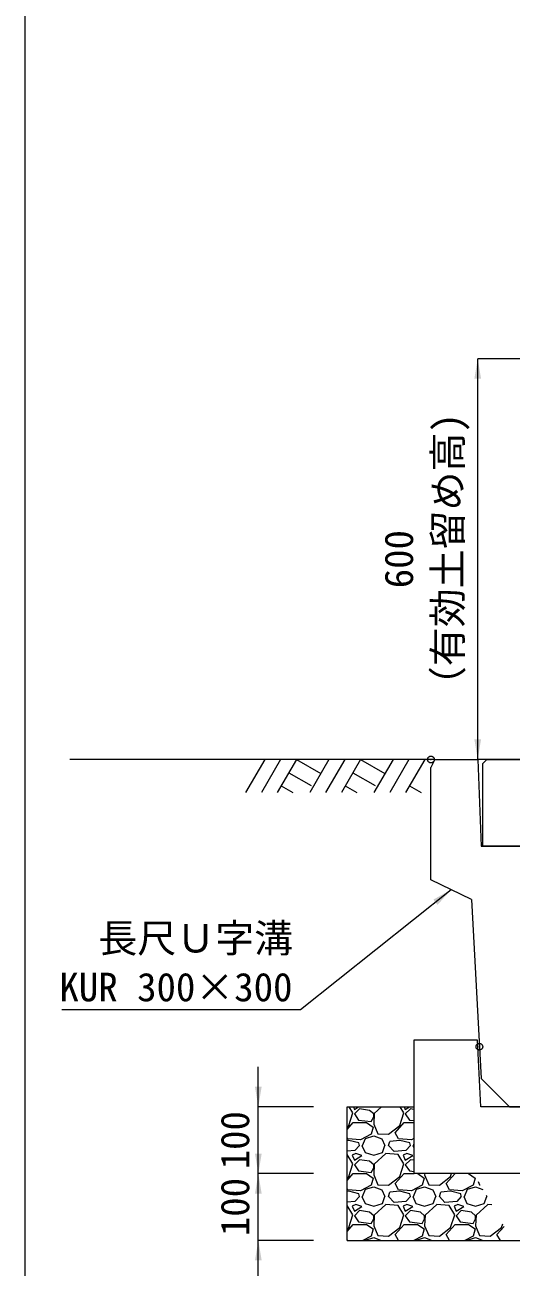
# Model space of a CAD drawing. Units: millimetres at full size, sheet at 1:20. Extents: x 201886 to 211886, y 860265 to 873235.
# Drawn here: x 201886 to 202614, y 861291 to 863151 of the extents above; entities that cross this region are included whole.
import ezdxf
from ezdxf.enums import TextEntityAlignment as Align

# ---------------------------------------------------------------- set-up
doc = ezdxf.new("R2010")
doc.units = ezdxf.units.MM
doc.header["$LTSCALE"] = 20
doc.header["$PDMODE"] = 32
doc.header["$PDSIZE"] = 10
doc.linetypes.add('USER2', pattern=[28.575, 19.05, -3.175, 3.175, -3.175])
for name, color, linetype, lineweight in [('0_2', 7, 'Continuous', 20), ('ハッチング', 7, 'Continuous', 5), ('図枠', 5, 'Continuous', 13), ('基礎ブロック', 2, 'Continuous', 20), ('寸法線', 7, 'Continuous', 13), ('引出線', 4, 'Continuous', 13), ('本体', 2, 'Continuous', 13), ('補助線', 8, 'USER2', 13)]:
    doc.layers.add(name, color=color, linetype=linetype, lineweight=lineweight)
doc.styles.add('ＭＳ ゴシック', font='')
doc.styles.get('ＭＳ ゴシック').set_extended_font_data('MS Gothic')

# ---------------------------------------------------------------- blocks, each defined once
blk = doc.blocks.new('filled_arrow')
at = {"color": 0, "linetype": 'Continuous', "lineweight": -2}
blk.add_solid([(7.5, 1.25), (0, 0), (7.5, -1.25)], dxfattribs=at)

msp = doc.modelspace()

# ---------------------------------------------------------------- linework, layer by layer
at = {"layer": '0_2'}
for p, q in [((202499.85, 862051.25), (201953.78, 862051.25)), ((202368.32, 861331.25), (202368.32, 861531.25)), ((202368.32, 861331.25), (203351.32, 861331.25))]:
    msp.add_line(p, q, dxfattribs=at)
at = {"layer": '0_2', "lineweight": 13}
msp.add_line((202368.32, 861531.25), (202468.32, 861531.25), dxfattribs=at)
at = {"layer": 'ハッチング', "lineweight": 9}
for p, q in [((202245.29, 862051.25), (202216.64, 862001.63)), ((202268.91, 862051.25), (202240.26, 862001.63)), ((202292.53, 862051.25), (202263.88, 862001.63)), ((202292.53, 862051.25), (202329.1, 862030.14)), ((202341.29, 862051.25), (202312.64, 862001.63)), ((202364.91, 862051.25), (202336.26, 862001.63)), ((202388.53, 862051.25), (202359.88, 862001.63)), ((202388.53, 862051.25), (202425.1, 862030.14)), ((202437.28, 862051.25), (202408.64, 862001.63)), ((202460.91, 862051.25), (202432.26, 862001.63)), ((202484.53, 862051.25), (202455.88, 862001.63)), ((202281.11, 862031.46), (202314.52, 862012.17)), ((202377.11, 862031.46), (202410.52, 862012.17)), ((202269.69, 862011.68), (202287.1, 862001.63)), ((202365.68, 862011.68), (202383.1, 862001.63)), ((202461.68, 862011.68), (202479.1, 862001.63))]:
    msp.add_line(p, q, dxfattribs=at)
at = {"layer": 'ハッチング'}
for p, q in [((202370.88, 861503.12), (202376.97, 861522.17)), ((202376.97, 861522.17), (202371.42, 861531.26)), ((202377.76, 861531.26), (202379.26, 861527.51)), ((202379.26, 861527.51), (202385.51, 861531.26)), ((202386.88, 861528.27), (202379.26, 861520.65)), ((202379.26, 861520.65), (202385.35, 861511.5)), ((202402.12, 861525.98), (202386.88, 861528.27)), ((202408.21, 861520.65), (202402.12, 861525.98)), ((202408.98, 861521.41), (202408.21, 861505.41)), ((202408.21, 861516.08), (202408.21, 861520.65)), ((202419.76, 861531.26), (202408.98, 861521.41)), ((202447.08, 861503.12), (202453.17, 861522.17)), ((202453.17, 861522.17), (202447.62, 861531.26)), ((202453.96, 861531.26), (202455.46, 861527.51)), ((202455.46, 861527.51), (202461.71, 861531.26)), ((202463.08, 861528.27), (202455.46, 861520.65)), ((202455.46, 861520.65), (202461.55, 861511.5)), ((202468.33, 861527.48), (202463.08, 861528.27)), ((202368.32, 861497.24), (202377.73, 861507.69)), ((202368.32, 861501.15), (202370.88, 861503.12)), ((202377.73, 861507.69), (202397.55, 861507.69)), ((202385.35, 861511.5), (202404.4, 861509.22)), ((202397.55, 861507.69), (202407.45, 861500.84)), ((202404.4, 861509.22), (202408.21, 861516.08)), ((202407.45, 861500.84), (202404.4, 861490.17)), ((202408.21, 861505.41), (202414.31, 861490.93)), ((202430.31, 861490.17), (202447.08, 861503.12)), ((202440.22, 861492.45), (202453.93, 861507.69)), ((202453.93, 861507.69), (202468.38, 861507.69)), ((202461.55, 861511.5), (202468.38, 861510.68)), ((202369.35, 861483.31), (202368.32, 861485.07)), ((202370.88, 861481.02), (202368.32, 861480.75)), ((202388.4, 861481.79), (202369.35, 861483.31)), ((202386.12, 861477.21), (202370.88, 861481.02)), ((202404.4, 861490.17), (202388.4, 861481.79)), ((202391.45, 861473.4), (202396.02, 861484.07)), ((202396.02, 861484.07), (202408.21, 861487.88)), ((202408.21, 861487.88), (202420.41, 861483.31)), ((202414.31, 861490.93), (202430.31, 861490.17)), ((202420.41, 861483.31), (202424.98, 861473.4)), ((202447.08, 861481.02), (202432.6, 861479.5)), ((202445.55, 861483.31), (202440.22, 861492.45)), ((202464.6, 861481.79), (202445.55, 861483.31)), ((202462.32, 861477.21), (202447.08, 861481.02)), ((202468.44, 861483.8), (202464.6, 861481.79)), ((202380.02, 861465.78), (202368.32, 861464.77)), ((202381.54, 861461.21), (202376.21, 861458.93)), ((202386.88, 861473.4), (202380.02, 861465.78)), ((202390.69, 861458.16), (202381.54, 861461.21)), ((202386.88, 861473.4), (202386.12, 861477.21)), ((202390.69, 861473.4), (202395.26, 861462.74)), ((202395.26, 861462.74), (202408.21, 861458.93)), ((202408.21, 861458.93), (202421.17, 861462.74)), ((202426.5, 861461.21), (202408.98, 861445.21)), ((202421.17, 861462.74), (202424.98, 861473.4)), ((202444.79, 861459.69), (202426.5, 861461.21)), ((202430.31, 861473.4), (202432.6, 861479.5)), ((202438.69, 861464.26), (202430.31, 861473.4)), ((202456.22, 861465.78), (202438.69, 861464.26)), ((202457.74, 861461.21), (202452.41, 861458.93)), ((202463.08, 861473.4), (202456.22, 861465.78)), ((202466.89, 861458.16), (202457.74, 861461.21)), ((202463.08, 861473.4), (202462.32, 861477.21)), ((202466.89, 861473.4), (202468.48, 861469.69)), ((202467.65, 861473.4), (202468.46, 861475.3)), ((202368.59, 861459.69), (202368.32, 861459.71)), ((202376.97, 861445.97), (202368.59, 861459.69)), ((202370.88, 861426.92), (202376.97, 861445.97)), ((202376.21, 861458.93), (202379.26, 861451.31)), ((202379.26, 861451.31), (202390.69, 861458.16)), ((202386.88, 861452.07), (202379.26, 861444.45)), ((202379.26, 861444.45), (202385.35, 861435.3)), ((202402.12, 861449.78), (202386.88, 861452.07)), ((202408.21, 861444.45), (202402.12, 861449.78)), ((202408.98, 861445.21), (202408.21, 861429.21)), ((202408.21, 861439.88), (202408.21, 861444.45)), ((202453.17, 861445.97), (202444.79, 861459.69)), ((202447.08, 861426.92), (202453.17, 861445.97)), ((202452.41, 861458.93), (202455.46, 861451.31)), ((202455.46, 861451.31), (202466.89, 861458.16)), ((202463.08, 861452.07), (202455.46, 861444.45)), ((202455.46, 861444.45), (202461.55, 861435.3)), ((202468.52, 861451.25), (202463.08, 861452.07)), ((202368.32, 861421.04), (202377.73, 861431.49)), ((202368.32, 861424.95), (202370.88, 861426.92)), ((202377.73, 861431.49), (202397.55, 861431.49)), ((202385.35, 861435.3), (202404.4, 861433.02)), ((202397.55, 861431.49), (202407.45, 861424.64)), ((202404.4, 861433.02), (202408.21, 861439.88)), ((202407.45, 861424.64), (202404.4, 861413.97)), ((202408.21, 861429.21), (202414.31, 861414.73)), ((202430.31, 861413.97), (202447.08, 861426.92)), ((202440.22, 861416.25), (202453.93, 861431.49)), ((202453.93, 861431.49), (202468.57, 861431.49)), ((202461.55, 861435.3), (202468.57, 861434.46)), ((202474.1, 861431.25), (202483.65, 861424.64)), ((202483.65, 861424.64), (202480.6, 861413.97)), ((202484.51, 861431.25), (202484.41, 861429.21)), ((202484.41, 861429.21), (202490.51, 861414.73)), ((202506.51, 861413.97), (202523.28, 861426.92)), ((202516.42, 861416.25), (202529.92, 861431.25)), ((202523.28, 861426.92), (202524.66, 861431.25)), ((202550.3, 861431.25), (202559.85, 861424.64)), ((202559.85, 861424.64), (202556.8, 861413.97)), ((202369.35, 861407.11), (202368.32, 861408.87)), ((202388.4, 861405.59), (202369.35, 861407.11)), ((202404.4, 861413.97), (202388.4, 861405.59)), ((202391.45, 861397.2), (202396.02, 861407.87)), ((202396.02, 861407.87), (202408.21, 861411.68)), ((202408.21, 861411.68), (202420.41, 861407.11)), ((202414.31, 861414.73), (202430.31, 861413.97)), ((202420.41, 861407.11), (202424.98, 861397.2)), ((202445.55, 861407.11), (202440.22, 861416.25)), ((202464.6, 861405.59), (202445.55, 861407.11)), ((202480.6, 861413.97), (202464.6, 861405.59)), ((202467.65, 861397.2), (202472.22, 861407.87)), ((202472.22, 861407.87), (202484.41, 861411.68)), ((202484.41, 861411.68), (202496.61, 861407.11)), ((202490.51, 861414.73), (202506.51, 861413.97)), ((202496.61, 861407.11), (202501.18, 861397.2)), ((202521.75, 861407.11), (202516.42, 861416.25)), ((202540.8, 861405.59), (202521.75, 861407.11)), ((202556.8, 861413.97), (202540.8, 861405.59)), ((202543.85, 861397.2), (202548.42, 861407.87)), ((202548.42, 861407.87), (202560.61, 861411.68)), ((202560.61, 861411.68), (202571.58, 861407.57)), ((202564.74, 861419.41), (202566.71, 861414.73)), ((202566.71, 861414.73), (202567.46, 861414.69)), ((202370.88, 861404.82), (202368.32, 861404.55)), ((202380.02, 861389.58), (202368.32, 861388.57)), ((202386.12, 861401.01), (202370.88, 861404.82)), ((202386.88, 861397.2), (202380.02, 861389.58)), ((202386.88, 861397.2), (202386.12, 861401.01)), ((202390.69, 861397.2), (202395.26, 861386.54)), ((202421.17, 861386.54), (202424.98, 861397.2)), ((202430.31, 861397.2), (202432.6, 861403.3)), ((202438.69, 861388.06), (202430.31, 861397.2)), ((202447.08, 861404.82), (202432.6, 861403.3)), ((202456.22, 861389.58), (202438.69, 861388.06)), ((202462.32, 861401.01), (202447.08, 861404.82)), ((202463.08, 861397.2), (202456.22, 861389.58)), ((202463.08, 861397.2), (202462.32, 861401.01)), ((202466.89, 861397.2), (202471.46, 861386.54)), ((202497.37, 861386.54), (202501.18, 861397.2)), ((202506.51, 861397.2), (202508.8, 861403.3)), ((202514.89, 861388.06), (202506.51, 861397.2)), ((202523.28, 861404.82), (202508.8, 861403.3)), ((202532.42, 861389.58), (202514.89, 861388.06)), ((202538.52, 861401.01), (202523.28, 861404.82)), ((202539.28, 861397.2), (202532.42, 861389.58)), ((202539.28, 861397.2), (202538.52, 861401.01)), ((202543.09, 861397.2), (202547.66, 861386.54)), ((202573.57, 861386.54), (202577.38, 861397.2)), ((202576.65, 861398.78), (202577.38, 861397.2)), ((202368.59, 861383.49), (202368.32, 861383.51)), ((202376.97, 861369.77), (202368.59, 861383.49)), ((202370.88, 861350.72), (202376.97, 861369.77)), ((202381.54, 861385.01), (202376.21, 861382.73)), ((202376.21, 861382.73), (202379.26, 861375.11)), ((202379.26, 861375.11), (202390.69, 861381.96)), ((202386.88, 861375.87), (202379.26, 861368.25)), ((202379.26, 861368.25), (202385.35, 861359.1)), ((202390.69, 861381.96), (202381.54, 861385.01)), ((202402.12, 861373.58), (202386.88, 861375.87)), ((202395.26, 861386.54), (202408.21, 861382.73)), ((202408.21, 861368.25), (202402.12, 861373.58)), ((202408.21, 861382.73), (202421.17, 861386.54)), ((202408.98, 861369.01), (202408.21, 861353.01)), ((202408.21, 861363.68), (202408.21, 861368.25)), ((202426.5, 861385.01), (202408.98, 861369.01)), ((202444.79, 861383.49), (202426.5, 861385.01)), ((202453.17, 861369.77), (202444.79, 861383.49)), ((202447.08, 861350.72), (202453.17, 861369.77)), ((202457.74, 861385.01), (202452.41, 861382.73)), ((202452.41, 861382.73), (202455.46, 861375.11)), ((202455.46, 861375.11), (202466.89, 861381.96)), ((202463.08, 861375.87), (202455.46, 861368.25)), ((202455.46, 861368.25), (202461.55, 861359.1)), ((202466.89, 861381.96), (202457.74, 861385.01)), ((202478.32, 861373.58), (202463.08, 861375.87)), ((202471.46, 861386.54), (202484.41, 861382.73)), ((202484.41, 861368.25), (202478.32, 861373.58)), ((202484.41, 861382.73), (202497.37, 861386.54)), ((202485.18, 861369.01), (202484.41, 861353.01)), ((202484.41, 861363.68), (202484.41, 861368.25)), ((202502.7, 861385.01), (202485.18, 861369.01)), ((202520.99, 861383.49), (202502.7, 861385.01)), ((202529.37, 861369.77), (202520.99, 861383.49)), ((202523.28, 861350.72), (202529.37, 861369.77)), ((202533.94, 861385.01), (202528.61, 861382.73)), ((202528.61, 861382.73), (202531.66, 861375.11)), ((202531.66, 861375.11), (202543.09, 861381.96)), ((202539.28, 861375.87), (202531.66, 861368.25)), ((202531.66, 861368.25), (202537.75, 861359.1)), ((202543.09, 861381.96), (202533.94, 861385.01)), ((202554.52, 861373.58), (202539.28, 861375.87)), ((202547.66, 861386.54), (202560.61, 861382.73)), ((202560.61, 861368.25), (202554.52, 861373.58)), ((202560.61, 861382.73), (202573.57, 861386.54)), ((202561.38, 861369.01), (202560.61, 861353.01)), ((202560.61, 861363.68), (202560.61, 861368.25)), ((202578.9, 861385.01), (202561.38, 861369.01)), ((202584.89, 861384.51), (202578.9, 861385.01)), ((202368.32, 861344.84), (202377.73, 861355.29)), ((202368.32, 861348.75), (202370.88, 861350.72)), ((202377.73, 861355.29), (202397.55, 861355.29)), ((202385.35, 861359.1), (202404.4, 861356.82)), ((202397.55, 861355.29), (202407.45, 861348.44)), ((202404.4, 861356.82), (202408.21, 861363.68)), ((202408.21, 861353.01), (202414.31, 861338.53)), ((202430.31, 861337.77), (202447.08, 861350.72)), ((202440.22, 861340.05), (202453.93, 861355.29)), ((202453.93, 861355.29), (202473.75, 861355.29)), ((202461.55, 861359.1), (202480.6, 861356.82)), ((202473.75, 861355.29), (202483.65, 861348.44)), ((202480.6, 861356.82), (202484.41, 861363.68)), ((202484.41, 861353.01), (202490.51, 861338.53)), ((202506.51, 861337.77), (202523.28, 861350.72)), ((202516.42, 861340.05), (202530.13, 861355.29)), ((202530.13, 861355.29), (202549.95, 861355.29)), ((202537.75, 861359.1), (202556.8, 861356.82)), ((202549.95, 861355.29), (202559.85, 861348.44)), ((202556.8, 861356.82), (202560.61, 861363.68)), ((202560.61, 861353.01), (202566.71, 861338.53)), ((202582.71, 861337.77), (202599.48, 861350.72)), ((202592.62, 861340.05), (202603.55, 861352.2)), ((202599.48, 861350.72), (202601.23, 861356.21)), ((202369.15, 861331.25), (202368.32, 861332.67)), ((202404.4, 861337.77), (202391.97, 861331.25)), ((202395.84, 861331.25), (202396.02, 861331.67)), ((202396.02, 861331.67), (202408.21, 861335.48)), ((202407.45, 861348.44), (202404.4, 861337.77)), ((202408.21, 861335.48), (202419.49, 861331.25)), ((202414.31, 861338.53), (202430.31, 861337.77)), ((202445.35, 861331.25), (202440.22, 861340.05)), ((202480.6, 861337.77), (202468.17, 861331.25)), ((202472.04, 861331.25), (202472.22, 861331.67)), ((202472.22, 861331.67), (202484.41, 861335.48)), ((202483.65, 861348.44), (202480.6, 861337.77)), ((202484.41, 861335.48), (202495.69, 861331.25)), ((202490.51, 861338.53), (202506.51, 861337.77)), ((202521.55, 861331.25), (202516.42, 861340.05)), ((202556.8, 861337.77), (202544.37, 861331.25)), ((202548.24, 861331.25), (202548.42, 861331.67)), ((202548.42, 861331.67), (202560.61, 861335.48)), ((202559.85, 861348.44), (202556.8, 861337.77)), ((202560.61, 861335.48), (202571.89, 861331.25)), ((202566.71, 861338.53), (202582.71, 861337.77)), ((202597.75, 861331.25), (202592.62, 861340.05))]:
    msp.add_line(p, q, dxfattribs=at)
at = {"layer": '図枠'}
msp.add_line((201886.35, 865865.21), (201886.35, 860265.21), dxfattribs=at)
at = {"layer": '基礎ブロック'}
for p, q in [((202563.32, 861631.25), (202468.32, 861631.25)), ((202568.32, 861531.25), (202563.32, 861631.25)), ((202468.32, 861531.25), (202468.32, 861431.25)), ((203151.32, 861531.25), (202568.32, 861531.25)), ((203251.32, 861431.25), (202468.32, 861431.25))]:
    msp.add_line(p, q, dxfattribs=at)
at = {"layer": '基礎ブロック', "lineweight": 13}
msp.add_line((202468.32, 861631.25), (202468.32, 861531.25), dxfattribs=at)
at = {"layer": '寸法線'}
for p, q in [((202563.85, 862051.25), (202563.85, 862651.25)), ((203033.85, 862651.25), (202563.85, 862651.25)), ((203028.85, 862051.25), (202563.85, 862051.25)), ((202235.63, 861371.25), (202235.63, 861591.25)), ((202318.32, 861531.25), (202235.63, 861531.25)), ((202235.63, 861271.25), (202235.63, 861491.25)), ((202318.32, 861431.25), (202235.63, 861431.25)), ((202318.32, 861431.25), (202235.63, 861431.25)), ((202318.32, 861331.25), (202235.63, 861331.25))]:
    msp.add_line(p, q, dxfattribs=at)
at = {"layer": '引出線', "lineweight": 9}
msp.add_lwpolyline([(202524.1, 861856.32), (202298.92, 861676.33), (202289.91, 861676.33), (201941.82, 861676.33)], dxfattribs=at)
at = {"layer": '本体'}
for p, q in [((202499.85, 862051.25), (202493.85, 862039.25)), ((202493.85, 861871.25), (202493.85, 862039.25)), ((202499.85, 862051.25), (202563.85, 862051.25)), ((202563.85, 862051.25), (202568.85, 861921.25)), ((202568.85, 861921.25), (202636.35, 861921.25)), ((202554.35, 861841.39), (202493.85, 861871.25)), ((202554.35, 861841.39), (202568.94, 861573.66)), ((202611.35, 861531.25), (202568.94, 861573.66)), ((202611.35, 861531.25), (202961.35, 861531.25))]:
    msp.add_line(p, q, dxfattribs=at)
at = {"layer": '本体', "lineweight": 20}
msp.add_lwpolyline([(202571.35, 861921.25), (202571.35, 862045.25), (202577.35, 862051.25), (202995.35, 862051.25), (203001.35, 862045.25), (203001.35, 861921.25)], close=True, dxfattribs=at)
at = {"layer": '補助線'}
for p in [(202493.85, 862051.25), (202566.35, 861621.25)]:
    msp.add_point(p, dxfattribs=at)

# ---------------------------------------------------------------- block references
at = {"layer": '寸法線', "xscale": 4, "yscale": 4}
for p, rotation in [((202563.85, 862651.25), 270), ((202563.85, 862051.25), 90), ((202235.63, 861531.25), 90), ((202235.63, 861431.25), 90), ((202235.63, 861431.25), 270), ((202235.63, 861331.25), 270)]:
    msp.add_blockref('filled_arrow', p, dxfattribs=dict(at, rotation=rotation))
at = {"layer": '引出線', "lineweight": 9, "xscale": 4, "yscale": 4, "rotation": 218.6}
msp.add_blockref('filled_arrow', (202524.1, 861856.32), dxfattribs=at)

# ---------------------------------------------------------------- texts
at = {"layer": '寸法線', "style": 'ＭＳ ゴシック'}
for s, p in [('（有効土留め高)', (202553.05, 862132.72)), ('600', (202479.92, 862307.55))]:
    msp.add_text(s, height=42.72, rotation=90, dxfattribs=at).set_placement(p, align=Align.BOTTOM_LEFT)
for p in [(202200.63, 861481.25), (202200.63, 861381.25)]:
    msp.add_text('100', height=42.72, rotation=90, dxfattribs=at).set_placement(p, align=Align.MIDDLE_CENTER)
at = {"layer": '引出線', "style": 'ＭＳ ゴシック'}
for s, p in [('長尺Ｕ字溝', (201996.29, 861749.56)), ('KUR 300×300', (201938.01, 861676.44))]:
    msp.add_text(s, height=42.72, dxfattribs=at).set_placement(p, align=Align.BOTTOM_LEFT)

doc.saveas('drawing.dxf')
